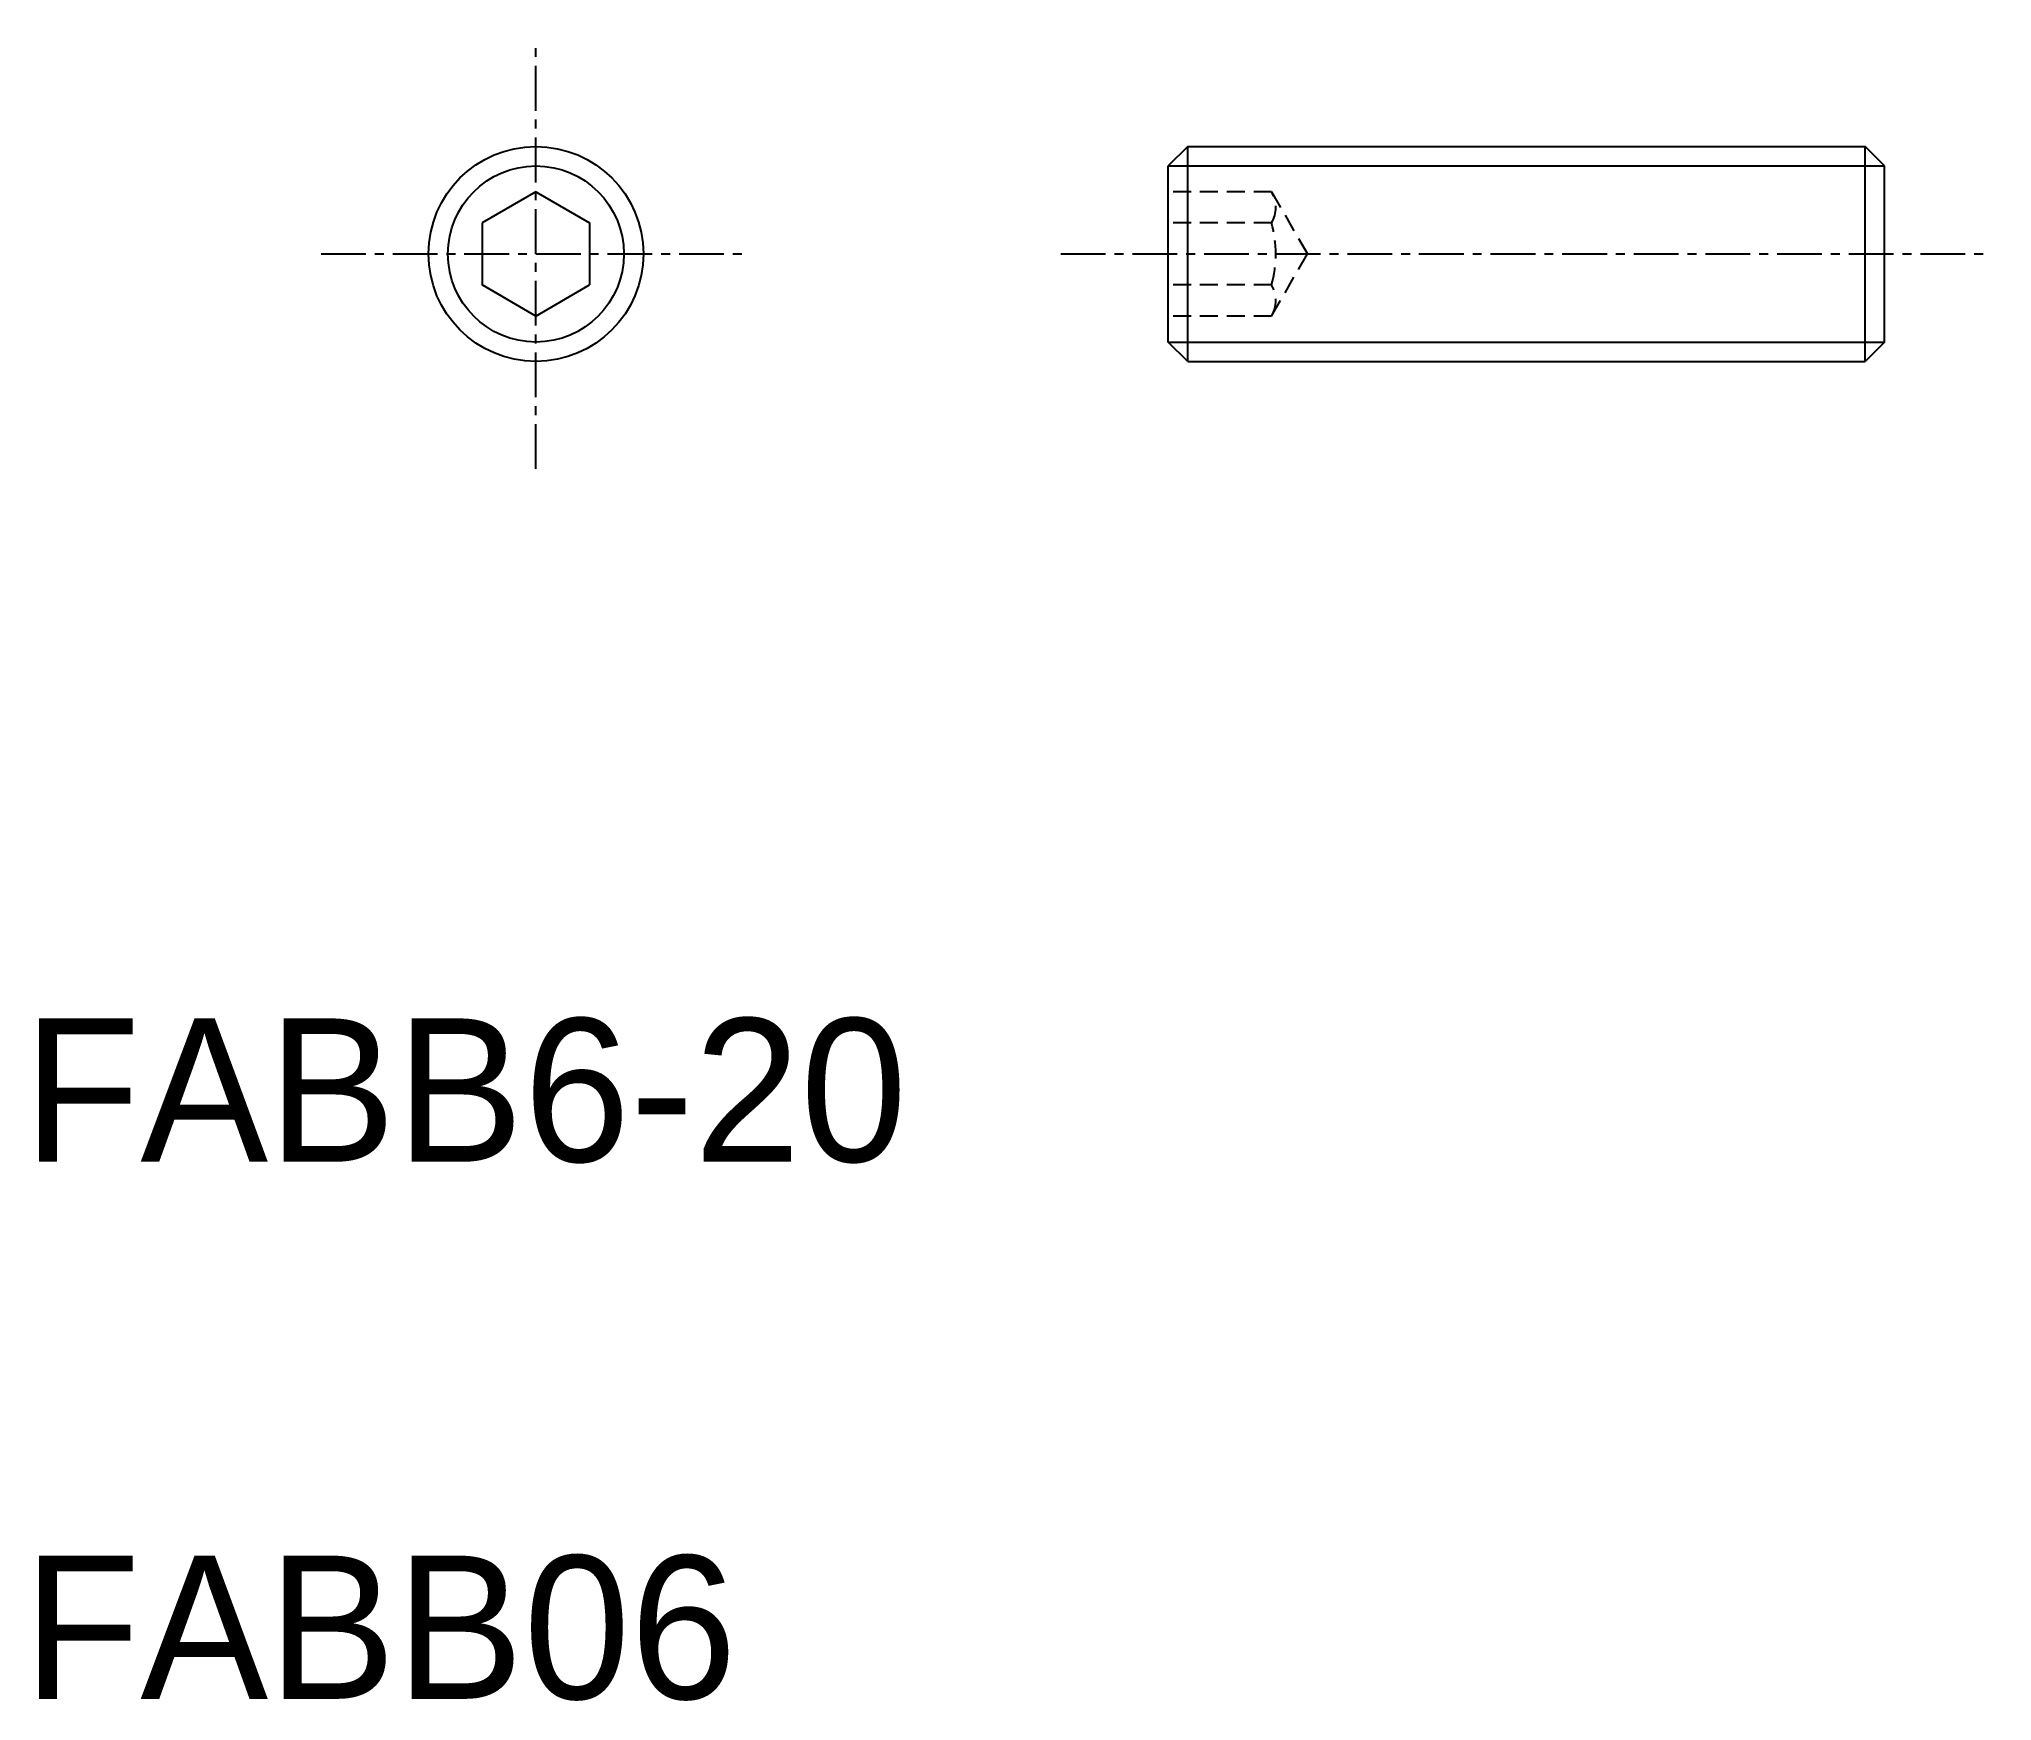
# Model space of a CAD drawing. Extents: x 112.6 to 167.2, y 43.3 to 89.7.
import ezdxf

# ---------------------------------------------------------------- set-up
doc = ezdxf.new("R2010")
doc.units = 0
doc.linetypes.add('CENTER', pattern=[2, 1.25, -0.25, 0.25, -0.25])
doc.linetypes.add('DASHED', pattern=[0.75, 0.5, -0.25])
doc.layers.get('0').update_dxf_attribs({"linetype": 'CONTINUOUS'})
doc.layers.add('CENTER', color=1, linetype='CENTER')

msp = doc.modelspace()

# ---------------------------------------------------------------- linework, layer by layer
at = {"color": 7, "linetype": 'CONTINUOUS'}
for p, q in [((144.716, 86.678), (144.175, 86.137)), ((144.716, 86.678), (163.633, 86.678)), ((144.716, 80.678), (144.716, 86.678)), ((163.633, 80.678), (163.633, 86.678)), ((164.175, 86.137), (163.633, 86.678)), ((144.175, 81.22), (144.175, 86.137)), ((164.175, 81.22), (164.175, 86.137)), ((164.175, 85.928), (164.175, 86.078)), ((126.515, 85.411), (125.015, 84.545)), ((126.515, 85.411), (128.015, 84.545)), ((125.015, 84.545), (125.015, 82.812)), ((128.015, 84.545), (128.015, 82.812)), ((126.515, 81.946), (125.015, 82.812)), ((126.515, 81.946), (128.015, 82.812)), ((164.175, 81.278), (164.175, 81.428)), ((144.716, 80.678), (144.175, 81.22)), ((164.175, 81.22), (163.633, 80.678)), ((144.716, 80.678), (163.633, 80.678))]:
    msp.add_line(p, q, dxfattribs=at)
at = {"color": 3, "linetype": 'CONTINUOUS'}
for p, q in [((144.175, 86.137), (164.175, 86.137)), ((144.175, 81.22), (164.175, 81.22))]:
    msp.add_line(p, q, dxfattribs=at)
at = {"color": 3, "linetype": 'DASHED'}
for p, q in [((147.059, 85.411), (144.175, 85.411)), ((147.059, 85.411), (148.059, 83.678)), ((147.059, 84.545), (144.175, 84.545)), ((147.059, 81.946), (148.059, 83.678)), ((147.059, 82.812), (144.175, 82.812)), ((147.059, 81.946), (144.175, 81.946))]:
    msp.add_line(p, q, dxfattribs=at)
at = {"color": 7, "linetype": 'CONTINUOUS'}
msp.add_circle((126.515, 83.678), 3, dxfattribs=at)
at = {"color": 3, "linetype": 'CONTINUOUS'}
msp.add_circle((126.515, 83.678), 2.458, dxfattribs=at)
at = {"color": 3, "linetype": 'DASHED'}
for centre, radius, start, end in [((146.309, 84.978), 0.866, 330, 30), ((143.885, 83.678), 3.29, 344.7385, 15.2615), ((146.309, 82.379), 0.866, 330, 30)]:
    msp.add_arc(centre, radius, start, end, dxfattribs=at)
at = {"layer": 'CENTER', "color": 1, "linetype": 'CENTER'}
for p, q in [((126.515, 77.678), (126.515, 89.678)), ((120.515, 83.678), (132.515, 83.678)), ((141.175, 83.678), (167.175, 83.678))]:
    msp.add_line(p, q, dxfattribs=at)

# ---------------------------------------------------------------- texts
at = {"color": 7, "linetype": 'CONTINUOUS'}
for s, p in [('FABB6-20', (112.201, 58.334)), ('FABB06', (112.201, 43.334))]:
    msp.add_text(s, height=4, dxfattribs=at).set_placement(p)

doc.saveas('drawing.dxf')
